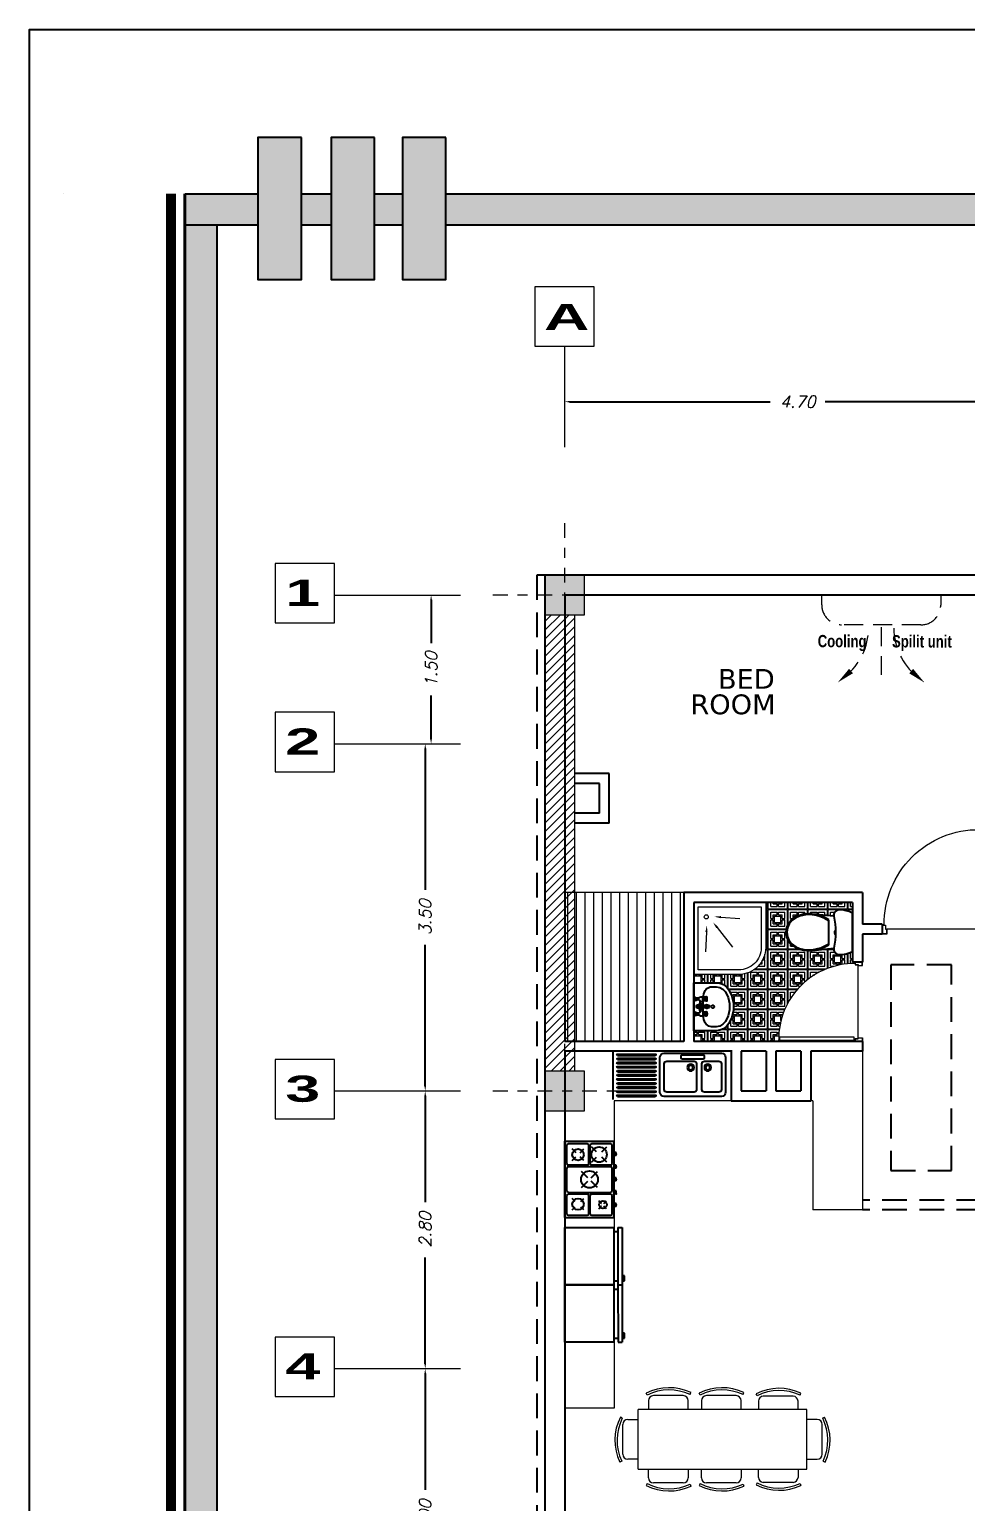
# Model space of a CAD drawing. Header units: inches. Extents: x 70 to 1974, y -315 to 363.
# Drawn here: x 130.09 to 139.54, y -178.18 to -163.33 of the extents above; entities that cross this region are included whole.
import ezdxf

# ---------------------------------------------------------------- set-up
doc = ezdxf.new("R2010")
doc.units = ezdxf.units.IN
doc.header["$MEASUREMENT"] = 0
for name, pattern in [('DASHDOT', [1, 0.5, -0.25, 0, -0.25]), ('DASHED2', [9.525, 6.35, -3.175]), ('HIDDEN', [0.375, 0.25, -0.125])]:
    doc.linetypes.add(name, pattern=pattern)
for name, color, linetype, lineweight in [('1', 19, 'Continuous', 5), ('3', 244, 'Continuous', 20), ('hidden line', 252, 'Continuous', 5), ('LAYER1', 8, 'Continuous', 9)]:
    doc.layers.add(name, color=color, linetype=linetype, lineweight=lineweight)
for name, color, linetype in [('7', 7, 'Continuous'), ('fer', 8, 'Continuous'), ('fernesher  01', 8, 'Continuous'), ('Fur', 1, 'Continuous'), ('HID', 5, 'HIDDEN'), ('LNS', 55, 'Continuous')]:
    doc.layers.add(name, color=color, linetype=linetype)
doc.layers.add('AX', color=7, linetype='Continuous', lineweight=18, true_color=0xb7ad8f)
doc.layers.add('moble', color=7, linetype='Continuous', lineweight=5, true_color=0x32414e)
doc.styles.add('Italic', font='italic.shx', dxfattribs={"height": 0.7})
doc.styles.add('KH1', font='', dxfattribs={"width": 1.5})
doc.styles.add('STYLE3', font='italict.shx')
doc.styles.add('STYLE7', font='verdana.ttf')
doc.styles.get('KH1').set_extended_font_data('Arial Black')
doc.dimstyles.new('mo', dxfattribs={"dimscale": 0.08, "dimtxt": 1.5, "dimasz": 0.6, "dimexe": 1, "dimexo": 1, "dimgap": 1, "dimtad": 0, "dimzin": 1, "dimdsep": 46, "dimtxsty": 'STYLE3', "dimcen": 2.5, "dimse1": 1, "dimse2": 1, "dimclrd": 1, "dimclre": 2, "dimclrt": 1, "dimadec": 0, "dimazin": 0, "dimtm": 1e-09, "dimtfac": 1, "dimtix": 1, "dimtmove": 0, "dimatfit": 1, "dimfxl": 0, "dimtolj": 1, "dimtzin": 0, "dimarcsym": 0})

# ---------------------------------------------------------------- blocks, each defined once
blk = doc.blocks.new('DR100K')
at = {"color": 0}
blk.add_line((-0.046, -0.052), (-0.954, -0.052), dxfattribs=at)
at = {"color": 0, "linetype": 'Continuous'}
for p, q in [((-0.059, -0.573), (-0.059, -0.107)), ((-0.059, -0.107), (-0.02, -0.107)), ((-0.019, -0.107), (-0.019, -0.092)), ((-0.019, -0.092), (-0.011, -0.092)), ((-0.011, -0.092), (-0.011, -0.573)), ((-0.059, -1.039), (-0.059, -0.573)), ((-0.011, -0.573), (-0.011, -1.054)), ((-0.02, -1.039), (-0.059, -1.039)), ((-0.019, -1.054), (-0.019, -1.039)), ((-0.011, -1.054), (-0.019, -1.054))]:
    blk.add_line(p, q, dxfattribs=at)
for points in [[(-0.954, -0.052), (-0.954, 0), (-1, 0), (-1, -0.092), (-0.966, -0.092), (-0.966, -0.052)], [(-0.046, -0.052), (-0.046, 0), (0, 0), (0, -0.092), (-0.034, -0.092), (-0.034, -0.052)], [(-0.956, -0.051), (-0.956, -0.002), (-0.998, -0.002), (-0.998, -0.09), (-0.968, -0.09), (-0.968, -0.051)], [(-0.044, -0.051), (-0.044, -0.002), (-0.002, -0.002), (-0.002, -0.09), (-0.032, -0.09), (-0.032, -0.051)]]:
    blk.add_lwpolyline(points, close=True, dxfattribs=at)
blk.add_arc((-0.029, -0.103), 0.951, 179.3821, 270.6161, dxfattribs=at)
blk = doc.blocks.new('M')
at = {"layer": 'LAYER1', "linetype": 'ByBlock'}
for p, q in [((216.787, 6.995), (216.777, 7.014)), ((216.9, 6.989), (216.85, 6.989)), ((217.15, 6.989), (216.9, 6.989)), ((217.219, 7), (217.228, 7.02)), ((217.32, 6.995), (217.311, 7.014)), ((217.433, 6.989), (217.383, 6.989)), ((217.683, 6.989), (217.433, 6.989)), ((217.753, 7), (217.762, 7.02)), ((217.895, 6.989), (217.885, 7.008)), ((218.007, 6.983), (217.957, 6.983)), ((218.257, 6.983), (218.007, 6.983)), ((218.327, 6.994), (218.336, 7.014)), ((218.397, 6.849), (216.694, 6.849)), ((216.694, 6.249), (216.694, 6.849)), ((216.8, 6.939), (216.8, 6.849)), ((217.2, 6.849), (217.2, 6.939)), ((217.333, 6.939), (217.333, 6.849)), ((217.733, 6.849), (217.733, 6.939)), ((217.907, 6.933), (217.907, 6.849)), ((218.307, 6.849), (218.307, 6.933)), ((218.397, 6.249), (218.397, 6.849)), ((216.535, 6.762), (216.516, 6.772)), ((216.541, 6.649), (216.541, 6.699)), ((216.591, 6.749), (216.694, 6.749)), ((218.5, 6.749), (218.397, 6.749)), ((218.55, 6.649), (218.55, 6.699)), ((218.555, 6.762), (218.575, 6.772)), ((216.541, 6.399), (216.541, 6.649)), ((218.55, 6.399), (218.55, 6.649)), ((216.53, 6.33), (216.51, 6.32)), ((216.694, 6.349), (216.591, 6.349)), ((216.694, 6.249), (218.397, 6.249)), ((216.8, 6.159), (216.8, 6.249)), ((217.2, 6.249), (217.2, 6.159)), ((217.333, 6.159), (217.333, 6.249)), ((217.733, 6.249), (217.733, 6.159)), ((217.907, 6.165), (217.907, 6.249)), ((218.307, 6.249), (218.307, 6.165)), ((218.397, 6.349), (218.5, 6.349)), ((218.561, 6.33), (218.58, 6.32)), ((216.787, 6.103), (216.777, 6.084)), ((216.9, 6.109), (216.85, 6.109)), ((217.15, 6.109), (216.9, 6.109)), ((217.219, 6.098), (217.228, 6.078)), ((217.32, 6.103), (217.311, 6.084)), ((217.433, 6.109), (217.383, 6.109)), ((217.683, 6.109), (217.433, 6.109)), ((217.753, 6.098), (217.762, 6.078)), ((217.895, 6.109), (217.885, 6.09)), ((218.007, 6.115), (217.957, 6.115)), ((218.257, 6.115), (218.007, 6.115)), ((218.327, 6.104), (218.336, 6.084))]:
    blk.add_line(p, q, dxfattribs=at)
for centre, radius, start, end in [((217.008, 6.553), 0.516, 64.7423, 116.6459), ((217.008, 6.553), 0.494, 64.7423, 116.6459), ((216.85, 6.939), 0.05, 90, 180), ((217.15, 6.939), 0.05, 0, 90), ((217.542, 6.553), 0.516, 64.7423, 116.6459), ((217.542, 6.553), 0.494, 64.7423, 116.6459), ((217.383, 6.939), 0.05, 90, 180), ((217.683, 6.939), 0.05, 0, 90), ((218.116, 6.547), 0.516, 64.7423, 116.6459), ((218.116, 6.547), 0.494, 64.7423, 116.6459), ((217.957, 6.933), 0.05, 90, 180), ((218.257, 6.933), 0.05, 0, 90), ((216.977, 6.54), 0.516, 153.3541, 205.2577), ((216.977, 6.54), 0.494, 153.3541, 205.2577), ((216.591, 6.699), 0.05, 90, 180), ((218.5, 6.699), 0.05, 0, 90), ((218.114, 6.54), 0.494, 334.7423, 26.6459), ((218.114, 6.54), 0.516, 334.7423, 26.6459), ((216.591, 6.399), 0.05, 180, 270), ((218.5, 6.399), 0.05, 270, 0), ((217.008, 6.544), 0.494, 243.3541, 295.2577), ((216.85, 6.159), 0.05, 180, 270), ((217.15, 6.159), 0.05, 270, 0), ((217.542, 6.544), 0.494, 243.3541, 295.2577), ((217.383, 6.159), 0.05, 180, 270), ((217.683, 6.159), 0.05, 270, 0), ((218.116, 6.551), 0.516, 243.3541, 295.2577), ((218.116, 6.551), 0.494, 243.3541, 295.2577), ((217.957, 6.165), 0.05, 180, 270), ((218.257, 6.165), 0.05, 270, 0), ((217.008, 6.544), 0.516, 243.3541, 295.2577), ((217.542, 6.544), 0.516, 243.3541, 295.2577)]:
    blk.add_arc(centre, radius, start, end, dxfattribs=at)
blk = doc.blocks.new('PL_WC_1_UT')
at = {"layer": 'fer', "linetype": 'ByBlock'}
for p, q in [((-0.264, 0.529), (-0.266, 0.488)), ((-0.256, 0.569), (-0.264, 0.529)), ((-0.245, 0.608), (-0.256, 0.569)), ((-0.228, 0.645), (-0.245, 0.608)), ((0.228, 0.645), (-0.228, 0.645)), ((0.245, 0.608), (0.228, 0.645)), ((0.256, 0.569), (0.245, 0.608)), ((0.264, 0.529), (0.256, 0.569)), ((0.266, 0.488), (0.264, 0.529)), ((-0.266, 0.488), (-0.26, 0.46)), ((-0.26, 0.46), (-0.242, 0.438)), ((-0.242, 0.438), (-0.217, 0.426)), ((-0.217, 0.426), (-0.189, 0.425)), ((-0.189, 0.425), (-0.216, 0.168)), ((0.189, 0.425), (0.217, 0.426)), ((0.216, 0.168), (0.189, 0.425)), ((0.217, 0.426), (0.242, 0.438)), ((0.242, 0.438), (0.26, 0.46)), ((0.26, 0.46), (0.266, 0.488)), ((-0.216, 0.168), (-0.218, 0.117)), ((-0.218, 0.117), (-0.213, 0.066)), ((-0.213, 0.066), (-0.2, 0.016)), ((-0.2, 0.016), (-0.181, -0.032)), ((0.181, -0.032), (0.2, 0.016)), ((0.2, 0.016), (0.213, 0.066)), ((0.213, 0.066), (0.218, 0.117)), ((0.218, 0.117), (0.216, 0.168)), ((-0.181, -0.032), (-0.149, -0.078)), ((-0.149, -0.078), (-0.106, -0.113)), ((-0.106, -0.113), (-0.055, -0.136)), ((-0.055, -0.136), (0, -0.144)), ((0, -0.144), (0.055, -0.136)), ((0.055, -0.136), (0.106, -0.113)), ((0.106, -0.113), (0.149, -0.078)), ((0.149, -0.078), (0.181, -0.032))]:
    blk.add_line(p, q, dxfattribs=at)
at = {"layer": 'fer', "color": 0, "linetype": 'ByBlock'}
for p, q in [((-0.189, 0.425), (-0.142, 0.433)), ((-0.148, 0.365), (-0.173, 0.319)), ((-0.136, 0.365), (-0.162, 0.319)), ((0.148, 0.365), (-0.148, 0.365)), ((-0.142, 0.433), (-0.095, 0.439)), ((-0.095, 0.439), (-0.048, 0.443)), ((-0.048, 0.443), (0, 0.444)), ((-0.024, 0.443), (-0.022, 0.44)), ((-0.022, 0.44), (-0.012, 0.433)), ((-0.012, 0.433), (0, 0.431)), ((-0.003, 0.444), (0, 0.443)), ((0, 0.443), (0.003, 0.444)), ((0, 0.444), (0.048, 0.443)), ((0, 0.431), (0.012, 0.433)), ((0.012, 0.433), (0.022, 0.44)), ((0.022, 0.44), (0.024, 0.443)), ((0.048, 0.443), (0.095, 0.439)), ((0.095, 0.439), (0.142, 0.433)), ((0.162, 0.319), (0.136, 0.365)), ((0.142, 0.433), (0.189, 0.425)), ((0.173, 0.319), (0.148, 0.365)), ((-0.208, 0.22), (-0.216, 0.168)), ((-0.193, 0.271), (-0.208, 0.22)), ((-0.198, 0.219), (-0.207, 0.167)), ((-0.183, 0.27), (-0.198, 0.219)), ((-0.173, 0.319), (-0.193, 0.271)), ((-0.162, 0.319), (-0.183, 0.27)), ((0.183, 0.27), (0.162, 0.319)), ((0.193, 0.271), (0.173, 0.319)), ((0.198, 0.219), (0.183, 0.27)), ((0.208, 0.22), (0.193, 0.271)), ((0.207, 0.167), (0.198, 0.219)), ((0.216, 0.168), (0.208, 0.22)), ((-0.207, 0.167), (-0.209, 0.117)), ((-0.209, 0.117), (-0.203, 0.067)), ((-0.203, 0.067), (-0.191, 0.019)), ((-0.191, 0.019), (-0.172, -0.027)), ((0.172, -0.027), (0.191, 0.019)), ((0.191, 0.019), (0.203, 0.067)), ((0.203, 0.067), (0.209, 0.117)), ((0.209, 0.117), (0.207, 0.167)), ((-0.172, -0.027), (-0.142, -0.071)), ((-0.142, -0.071), (-0.101, -0.105)), ((-0.101, -0.105), (-0.053, -0.127)), ((-0.053, -0.127), (0, -0.134)), ((0, -0.134), (0.053, -0.127)), ((0.053, -0.127), (0.101, -0.105)), ((0.101, -0.105), (0.142, -0.071)), ((0.142, -0.071), (0.172, -0.027))]:
    blk.add_line(p, q, dxfattribs=at)
blk = doc.blocks.new('Bath4')
for p, q in [((-0.652, -0.526), (-0.638, -0.336)), ((-0.547, -0.563), (-0.349, -0.408)), ((-0.502, -0.671), (-0.304, -0.68))]:
    blk.add_line(p, q)
for points in [[(-0.074, -0.8), (-0.8, -0.8), (-0.8, -0.074), (-0.346, -0.074, -0.414214), (-0.074, -0.346)], [(-0.12, -0.755), (-0.755, -0.755), (-0.755, -0.12), (-0.346, -0.12, -0.414214), (-0.12, -0.346)]]:
    blk.add_lwpolyline(points, format="xyb", close=True)
blk.add_circle((-0.655, -0.673), 0.0207)
for points in [[(-0.663, -0.526), (-0.641, -0.527), (-0.657, -0.594)], [(-0.554, -0.554), (-0.54, -0.572), (-0.601, -0.605)], [(-0.501, -0.66), (-0.502, -0.682), (-0.57, -0.668)]]:
    blk.add_solid(points)
blk = doc.blocks.new('DASTSHO')
at = {"layer": 'fer', "linetype": 'Continuous'}
h = blk.add_hatch(dxfattribs=at)
h.set_pattern_fill('EMPTY_FILL', color=256, scale=1000000.0, style=0)
h.set_pattern_definition([(0, (1000000, 1000000), (0, 1000000), [1e-05, -1000000])])
h.paths.add_polyline_path([(-0.3, 0), (-0.3, -0.28), (-0.297, -0.312), (-0.289, -0.342), (-0.276, -0.371), (-0.259, -0.398), (-0.237, -0.421), (-0.211, -0.44), (-0.145, -0.473), (-0.074, -0.493), (0, -0.5), (0.074, -0.493), (0.145, -0.473), (0.211, -0.44), (0.237, -0.421), (0.259, -0.398), (0.276, -0.371), (0.289, -0.342), (0.297, -0.312), (0.3, -0.28), (0.3, 0)], flags=0)
at = {"layer": 'fer', "linetype": 'ByBlock'}
for p, q in [((-0.3, 0), (-0.3, -0.28)), ((-0.27, 0), (-0.3, 0)), ((0.27, 0), (-0.27, 0)), ((0.3, 0), (0.27, 0)), ((0.3, -0.28), (0.3, 0)), ((-0.232, -0.172), (-0.242, -0.189)), ((-0.218, -0.157), (-0.232, -0.172)), ((-0.201, -0.145), (-0.218, -0.157)), ((-0.181, -0.134), (-0.201, -0.145)), ((-0.159, -0.127), (-0.181, -0.134)), ((-0.136, -0.122), (-0.159, -0.127)), ((-0.112, -0.12), (-0.136, -0.122)), ((-0.014, -0.12), (-0.112, -0.12)), ((0.112, -0.12), (0.008, -0.12)), ((0.136, -0.122), (0.112, -0.12)), ((0.159, -0.127), (0.136, -0.122)), ((0.181, -0.134), (0.159, -0.127)), ((0.201, -0.145), (0.181, -0.134)), ((0.218, -0.157), (0.201, -0.145)), ((0.232, -0.172), (0.218, -0.157)), ((0.242, -0.189), (0.232, -0.172)), ((-0.248, -0.206), (-0.25, -0.224)), ((-0.25, -0.224), (-0.25, -0.28)), ((-0.242, -0.189), (-0.248, -0.206)), ((0.248, -0.206), (0.242, -0.189)), ((0.25, -0.224), (0.248, -0.206)), ((0.25, -0.28), (0.25, -0.224))]:
    blk.add_line(p, q, dxfattribs=at)
at = {"layer": 'fer'}
for p, q in [((-0.124, -0.104), (-0.118, -0.113)), ((-0.123, -0.153), (-0.118, -0.121)), ((-0.123, -0.16), (-0.123, -0.153)), ((-0.123, -0.16), (-0.123, -0.153)), ((-0.12, -0.153), (-0.116, -0.121)), ((-0.12, -0.16), (-0.12, -0.153)), ((-0.115, -0.121), (-0.119, -0.153)), ((-0.119, -0.16), (-0.119, -0.153)), ((-0.073, -0.164), (-0.119, -0.164)), ((-0.118, -0.121), (-0.118, -0.113)), ((-0.074, -0.113), (-0.118, -0.113)), ((-0.118, -0.153), (-0.114, -0.121)), ((-0.074, -0.121), (-0.118, -0.121)), ((-0.118, -0.16), (-0.118, -0.153)), ((-0.116, -0.018), (-0.076, -0.018)), ((-0.116, -0.023), (-0.116, -0.018)), ((-0.116, -0.023), (-0.076, -0.023)), ((-0.116, -0.023), (-0.106, -0.038)), ((-0.113, -0.121), (-0.116, -0.153)), ((-0.116, -0.16), (-0.116, -0.153)), ((-0.115, -0.153), (-0.112, -0.121)), ((-0.115, -0.16), (-0.115, -0.153)), ((-0.114, -0.153), (-0.11, -0.121)), ((-0.114, -0.16), (-0.114, -0.153)), ((-0.108, -0.153), (-0.106, -0.121)), ((-0.108, -0.164), (-0.108, -0.153)), ((-0.106, -0.047), (-0.106, -0.038)), ((-0.106, -0.153), (-0.104, -0.121)), ((-0.106, -0.164), (-0.106, -0.153)), ((-0.105, -0.165), (-0.105, -0.164)), ((-0.102, -0.121), (-0.103, -0.153)), ((-0.103, -0.164), (-0.103, -0.153)), ((-0.091, -0.169), (-0.101, -0.169)), ((-0.098, -0.153), (-0.098, -0.121)), ((-0.098, -0.164), (-0.098, -0.153)), ((-0.098, -0.164), (-0.098, -0.153)), ((-0.096, -0.164), (-0.096, -0.121)), ((-0.094, -0.153), (-0.094, -0.121)), ((-0.094, -0.164), (-0.094, -0.153)), ((-0.09, -0.121), (-0.089, -0.153)), ((-0.089, -0.164), (-0.089, -0.153)), ((-0.087, -0.153), (-0.088, -0.121)), ((-0.087, -0.164), (-0.087, -0.153)), ((-0.087, -0.165), (-0.087, -0.164)), ((-0.076, -0.023), (-0.086, -0.038)), ((-0.086, -0.071), (-0.086, -0.038)), ((-0.084, -0.153), (-0.086, -0.121)), ((-0.084, -0.164), (-0.084, -0.153)), ((-0.079, -0.153), (-0.082, -0.121)), ((-0.077, -0.153), (-0.08, -0.121)), ((-0.079, -0.121), (-0.076, -0.153)), ((-0.079, -0.16), (-0.079, -0.153)), ((-0.074, -0.153), (-0.078, -0.121)), ((-0.077, -0.121), (-0.073, -0.153)), ((-0.077, -0.16), (-0.077, -0.153)), ((-0.076, -0.023), (-0.076, -0.018)), ((-0.072, -0.153), (-0.076, -0.121)), ((-0.076, -0.16), (-0.076, -0.153)), ((-0.073, -0.111), (-0.074, -0.113)), ((-0.074, -0.121), (-0.074, -0.113)), ((-0.069, -0.153), (-0.074, -0.121)), ((-0.074, -0.16), (-0.074, -0.153)), ((-0.073, -0.16), (-0.073, -0.153)), ((-0.072, -0.16), (-0.072, -0.153)), ((-0.069, -0.16), (-0.069, -0.153)), ((-0.069, -0.16), (-0.069, -0.153)), ((-0.061, -0.104), (-0.066, -0.106)), ((-0.057, -0.079), (-0.023, -0.079)), ((-0.04, -0.099), (-0.018, -0.099)), ((-0.028, -0.16), (-0.013, -0.196)), ((-0.014, -0.118), (-0.026, -0.066)), ((-0.016, -0.054), (0.01, -0.054)), ((-0.012, -0.14), (-0.012, -0.083)), ((0.005, -0.14), (0.005, -0.083)), ((0.022, -0.16), (0.007, -0.196)), ((0.008, -0.118), (0.02, -0.066)), ((0.034, -0.099), (0.012, -0.099)), ((0.051, -0.079), (0.017, -0.079)), ((0.055, -0.104), (0.06, -0.106)), ((0.063, -0.153), (0.068, -0.121)), ((0.063, -0.16), (0.063, -0.153)), ((0.063, -0.16), (0.063, -0.153)), ((0.066, -0.153), (0.07, -0.121)), ((0.066, -0.16), (0.066, -0.153)), ((0.067, -0.111), (0.068, -0.113)), ((0.071, -0.121), (0.067, -0.153)), ((0.067, -0.16), (0.067, -0.153)), ((0.067, -0.164), (0.113, -0.164)), ((0.068, -0.113), (0.112, -0.113)), ((0.068, -0.121), (0.068, -0.113)), ((0.068, -0.121), (0.112, -0.121)), ((0.068, -0.153), (0.072, -0.121)), ((0.068, -0.16), (0.068, -0.153)), ((0.073, -0.121), (0.069, -0.153)), ((0.069, -0.16), (0.069, -0.153)), ((0.07, -0.023), (0.07, -0.018)), ((0.11, -0.018), (0.07, -0.018)), ((0.07, -0.023), (0.08, -0.038)), ((0.11, -0.023), (0.07, -0.023)), ((0.071, -0.153), (0.074, -0.121)), ((0.071, -0.16), (0.071, -0.153)), ((0.072, -0.153), (0.075, -0.121)), ((0.072, -0.16), (0.072, -0.153)), ((0.077, -0.153), (0.079, -0.121)), ((0.077, -0.164), (0.077, -0.153)), ((0.08, -0.071), (0.08, -0.038)), ((0.08, -0.153), (0.082, -0.121)), ((0.08, -0.164), (0.08, -0.153)), ((0.081, -0.165), (0.081, -0.164)), ((0.084, -0.121), (0.083, -0.153)), ((0.083, -0.164), (0.083, -0.153)), ((0.085, -0.169), (0.095, -0.169)), ((0.088, -0.153), (0.088, -0.121)), ((0.088, -0.164), (0.088, -0.153)), ((0.09, -0.164), (0.09, -0.121)), ((0.092, -0.153), (0.092, -0.121)), ((0.092, -0.164), (0.092, -0.153)), ((0.092, -0.164), (0.092, -0.153)), ((0.095, -0.121), (0.096, -0.153)), ((0.096, -0.164), (0.096, -0.153)), ((0.099, -0.153), (0.098, -0.121)), ((0.099, -0.164), (0.099, -0.153)), ((0.099, -0.165), (0.099, -0.164)), ((0.11, -0.023), (0.1, -0.038)), ((0.1, -0.047), (0.1, -0.038)), ((0.102, -0.153), (0.1, -0.121)), ((0.102, -0.164), (0.102, -0.153)), ((0.107, -0.153), (0.104, -0.121)), ((0.109, -0.153), (0.105, -0.121)), ((0.106, -0.121), (0.11, -0.153)), ((0.107, -0.16), (0.107, -0.153)), ((0.112, -0.153), (0.108, -0.121)), ((0.108, -0.121), (0.113, -0.153)), ((0.109, -0.16), (0.109, -0.153)), ((0.11, -0.023), (0.11, -0.018)), ((0.114, -0.153), (0.11, -0.121)), ((0.11, -0.16), (0.11, -0.153)), ((0.117, -0.104), (0.112, -0.113)), ((0.112, -0.121), (0.112, -0.113)), ((0.116, -0.153), (0.112, -0.121)), ((0.112, -0.16), (0.112, -0.153)), ((0.113, -0.16), (0.113, -0.153)), ((0.114, -0.16), (0.114, -0.153)), ((0.116, -0.16), (0.116, -0.153)), ((0.117, -0.16), (0.117, -0.153)), ((-0.013, -0.196), (0.007, -0.196))]:
    blk.add_line(p, q, dxfattribs=at)
at = {"layer": 'fer', "linetype": 'ByBlock'}
for points in [[(-0.3, -0.28), (-0.294, -0.327), (-0.276, -0.371), (-0.248, -0.41), (-0.211, -0.44)], [(-0.25, -0.28), (-0.242, -0.326), (-0.22, -0.366), (-0.185, -0.397)], [(0.185, -0.397), (0.22, -0.366), (0.242, -0.326), (0.25, -0.28)], [(0.211, -0.44), (0.248, -0.41), (0.276, -0.371), (0.294, -0.327), (0.3, -0.28)], [(-0.211, -0.44), (-0.131, -0.478), (-0.044, -0.498), (0.044, -0.498), (0.131, -0.478), (0.211, -0.44)], [(-0.185, -0.397), (-0.115, -0.431), (-0.039, -0.448), (0.039, -0.448), (0.115, -0.431), (0.185, -0.397)]]:
    blk.add_lwpolyline(points, dxfattribs=at)
blk.add_lwpolyline([(0, -0.224), (-0.012, -0.229), (-0.018, -0.241), (-0.012, -0.254), (0, -0.259), (0.012, -0.254), (0.018, -0.241), (0.012, -0.229)], close=True, dxfattribs=at)
blk.add_lwpolyline([(0, -0.224), (-0.012, -0.229), (-0.018, -0.241), (-0.012, -0.254), (0, -0.259), (0.012, -0.254), (0.018, -0.241), (0.012, -0.229)], close=True, dxfattribs=at)
at = {"layer": 'fer'}
for centre, radius in [((-0.003, -0.041), 0.0131), ((-0.003, -0.083), 0.00838), ((-0.003, -0.041), 0.00814), ((-0.003, -0.083), 0.00638)]:
    blk.add_circle(centre, radius, dxfattribs=at)
for centre, radius, start, end in [((-0.096, -0.097), 0.0282, 140.0876, 192.9962), ((-0.119, -0.16), 0.004, 180, 270), ((-0.119, -0.16), 0.004, 180, 270), ((-0.116, -0.16), 0.004, 180, 270), ((-0.115, -0.16), 0.004, 180, 270), ((-0.156, -0.047), 0.05, 320.0876, 0), ((-0.114, -0.16), 0.004, 180, 270), ((-0.112, -0.16), 0.004, 180, 270), ((-0.111, -0.16), 0.004, 180, 270), ((-0.11, -0.16), 0.004, 180, 270), ((-0.101, -0.165), 0.004, 180, 270), ((-0.091, -0.165), 0.004, 270, 0), ((-0.096, -0.097), 0.0282, 60.122, 69.2491), ((-0.083, -0.16), 0.004, 270, 0), ((-0.057, -0.029), 0.05, 240.122, 270), ((-0.081, -0.16), 0.004, 270, 0), ((-0.08, -0.16), 0.004, 270, 0), ((-0.078, -0.16), 0.004, 270, 0), ((-0.077, -0.16), 0.004, 270, 0), ((-0.076, -0.16), 0.004, 270, 0), ((-0.04, -0.149), 0.05, 90, 130.3983), ((-0.073, -0.16), 0.004, 270, 0), ((-0.073, -0.16), 0.004, 270, 0), ((-0.003, -0.068), 0.0279, 117.5903, 204.3145), ((-0.003, -0.091), 0.0279, 196.9433, 246.1873), ((-0.068, -0.123), 0.0542, 317.6979, 11.2911), ((-0.016, -0.064), 0.01, 90, 186.4645), ((0.025, -0.161), 0.0425, 149.7923, 221.2189), ((-0.031, -0.161), 0.0425, 318.7811, 30.2077), ((0.062, -0.123), 0.0542, 168.7089, 222.3021), ((-0.003, -0.091), 0.0279, 293.8127, 343.0567), ((-0.003, -0.068), 0.0279, 335.6855, 62.4097), ((0.01, -0.064), 0.01, 353.5355, 90), ((0.034, -0.149), 0.05, 49.6017, 90), ((0.051, -0.029), 0.05, 270, 299.878), ((0.067, -0.16), 0.004, 180, 270), ((0.067, -0.16), 0.004, 180, 270), ((0.07, -0.16), 0.004, 180, 270), ((0.071, -0.16), 0.004, 180, 270), ((0.072, -0.16), 0.004, 180, 270), ((0.073, -0.16), 0.004, 180, 270), ((0.075, -0.16), 0.004, 180, 270), ((0.076, -0.16), 0.004, 180, 270), ((0.09, -0.097), 0.0282, 110.7509, 119.878), ((0.085, -0.165), 0.004, 180, 270), ((0.095, -0.165), 0.004, 270, 0), ((0.15, -0.047), 0.05, 180, 219.9124), ((0.103, -0.16), 0.004, 270, 0), ((0.105, -0.16), 0.004, 270, 0), ((0.106, -0.16), 0.004, 270, 0), ((0.108, -0.16), 0.004, 270, 0), ((0.109, -0.16), 0.004, 270, 0), ((0.11, -0.16), 0.004, 270, 0), ((0.09, -0.097), 0.0282, 347.0038, 39.9124), ((0.112, -0.16), 0.004, 270, 0), ((0.113, -0.16), 0.004, 270, 0), ((-0.003, -0.186), 0.005, 221.2189, 318.7811)]:
    blk.add_arc(centre, radius, start, end, dxfattribs=at)
blk = doc.blocks.new('eg')
at = {"layer": 'Fur', "color": 252}
for p, q in [((0, 0.5), (0, 0)), ((0.683, 0.469), (0.1, 0.469)), ((0.497, 0.452), (0.287, 0.452)), ((1.156, 0.46), (0.773, 0.46)), ((1.204, 0.5), (1.204, 0)), ((0.058, 0.427), (0.058, 0.073)), ((0.1, 0.363), (0.1, 0.1)), ((0.274, 0.389), (0.126, 0.389)), ((0.275, 0.44), (0.275, 0.42)), ((0.287, 0.408), (0.497, 0.408)), ((0.299, 0.1), (0.299, 0.363)), ((0.353, 0.363), (0.353, 0.1)), ((0.656, 0.389), (0.379, 0.389)), ((0.509, 0.42), (0.509, 0.44)), ((0.681, 0.1), (0.681, 0.363)), ((0.725, 0.073), (0.725, 0.427)), ((1.156, 0.448), (0.773, 0.448)), ((1.156, 0.419), (0.773, 0.419)), ((1.156, 0.406), (0.773, 0.406)), ((1.156, 0.377), (0.773, 0.377)), ((1.156, 0.364), (0.773, 0.364)), ((1.156, 0.335), (0.773, 0.335)), ((1.156, 0.323), (0.773, 0.323)), ((1.156, 0.294), (0.773, 0.294)), ((1.156, 0.281), (0.773, 0.281)), ((1.156, 0.252), (0.773, 0.252)), ((1.156, 0.239), (0.773, 0.239)), ((1.156, 0.21), (0.773, 0.21)), ((1.156, 0.198), (0.773, 0.198)), ((1.156, 0.169), (0.773, 0.169)), ((1.156, 0.156), (0.773, 0.156)), ((0.1, 0.031), (0.683, 0.031)), ((0.126, 0.075), (0.274, 0.075)), ((0.379, 0.075), (0.656, 0.075)), ((1.156, 0.127), (0.773, 0.127)), ((1.156, 0.114), (0.773, 0.114)), ((1.156, 0.085), (0.773, 0.085)), ((1.156, 0.073), (0.773, 0.073)), ((1.156, 0.044), (0.773, 0.044)), ((1.156, 0.031), (0.773, 0.031))]:
    blk.add_line(p, q, dxfattribs=at)
for centre, radius in [((0.24, 0.323), 0.034), ((0.24, 0.323), 0.0223), ((0.413, 0.323), 0.034), ((0.413, 0.323), 0.0223)]:
    blk.add_circle(centre, radius, dxfattribs=at)
for centre, radius, start, end in [((0.1, 0.427), 0.0418, 90, 180), ((0.287, 0.44), 0.0124, 90, 180), ((0.497, 0.44), 0.0124, 0, 90), ((0.683, 0.427), 0.0418, 0, 90), ((0.773, 0.454), 0.00625, 90, 270), ((1.156, 0.454), 0.00625, 270, 90), ((0.126, 0.363), 0.0257, 90, 180), ((0.274, 0.363), 0.0257, 0, 90), ((0.287, 0.42), 0.0124, 180, 270), ((0.379, 0.363), 0.0257, 90, 180), ((0.497, 0.42), 0.0124, 270, 0), ((0.656, 0.363), 0.0257, 0, 90), ((0.773, 0.412), 0.00625, 90, 270), ((0.773, 0.371), 0.00625, 90, 270), ((0.773, 0.329), 0.00625, 90, 270), ((1.156, 0.412), 0.00625, 270, 90), ((1.156, 0.371), 0.00625, 270, 90), ((1.156, 0.329), 0.00625, 270, 90), ((0.773, 0.287), 0.00625, 90, 270), ((0.773, 0.246), 0.00625, 90, 270), ((0.773, 0.204), 0.00625, 90, 270), ((0.773, 0.162), 0.00625, 90, 270), ((1.156, 0.287), 0.00625, 270, 90), ((1.156, 0.246), 0.00625, 270, 90), ((1.156, 0.204), 0.00625, 270, 90), ((1.156, 0.162), 0.00625, 270, 90), ((0.1, 0.073), 0.0418, 180, 270), ((0.126, 0.1), 0.0257, 180, 270), ((0.274, 0.1), 0.0257, 270, 0), ((0.379, 0.1), 0.0257, 180, 270), ((0.656, 0.1), 0.0257, 270, 0), ((0.683, 0.073), 0.0418, 270, 360), ((0.773, 0.121), 0.00625, 90, 270), ((0.773, 0.079), 0.00625, 90, 270), ((0.773, 0.037), 0.00625, 90, 270), ((1.156, 0.121), 0.00625, 270, 90), ((1.156, 0.079), 0.00625, 270, 90), ((1.156, 0.037), 0.00625, 270, 90)]:
    blk.add_arc(centre, radius, start, end, dxfattribs=at)
blk = doc.blocks.new('GAZ')
at = {"layer": '1'}
h = blk.add_hatch(color=256, dxfattribs=at)
h.paths.add_polyline_path([(-0.853, -0.65), (-0.853, -0.674), (-0.813, -0.674), (-0.813, -0.65)])
h.paths.add_polyline_path([(-0.647, -0.674), (-0.647, -0.65), (-0.687, -0.65), (-0.687, -0.674)])
h.paths.add_polyline_path([(-0.48, -0.674), (-0.48, -0.65), (-0.52, -0.65), (-0.52, -0.674)])
h.paths.add_polyline_path([(-0.313, -0.674), (-0.313, -0.65), (-0.353, -0.65), (-0.353, -0.674)])
h.paths.add_polyline_path([(-0.187, -0.65), (-0.187, -0.674), (-0.147, -0.674), (-0.147, -0.65)])
at = {"layer": 'fer', "linetype": 'Continuous'}
for p, q in [((-1, 0), (0, 0)), ((-1, 0), (-1, -0.65)), ((0, 0), (0, -0.65)), ((-1, -0.65), (0, -0.65))]:
    blk.add_line(p, q, dxfattribs=at)
at = {"layer": 'fernesher  01', "linetype": 'Continuous'}
for p, q in [((-0.97, -0.05), (-0.97, -0.295)), ((-0.95, -0.03), (-0.71, -0.03)), ((-0.9, -0.1), (-0.863, -0.138)), ((-0.788, -0.138), (-0.75, -0.1)), ((-0.69, -0.05), (-0.69, -0.295)), ((-0.67, -0.05), (-0.67, -0.6)), ((-0.65, -0.03), (-0.35, -0.03)), ((-0.33, -0.05), (-0.33, -0.6)), ((-0.31, -0.05), (-0.31, -0.295)), ((-0.29, -0.03), (-0.05, -0.03)), ((-0.25, -0.1), (-0.202, -0.148)), ((-0.149, -0.149), (-0.1, -0.1)), ((-0.03, -0.05), (-0.03, -0.295)), ((-0.97, -0.355), (-0.97, -0.6)), ((-0.95, -0.315), (-0.71, -0.315)), ((-0.95, -0.335), (-0.71, -0.335)), ((-0.9, -0.25), (-0.863, -0.213)), ((-0.788, -0.213), (-0.75, -0.25)), ((-0.69, -0.355), (-0.69, -0.6)), ((-0.606, -0.219), (-0.521, -0.304)), ((-0.606, -0.431), (-0.521, -0.346)), ((-0.479, -0.304), (-0.394, -0.219)), ((-0.479, -0.346), (-0.394, -0.431)), ((-0.31, -0.355), (-0.31, -0.6)), ((-0.29, -0.315), (-0.05, -0.315)), ((-0.29, -0.335), (-0.05, -0.335)), ((-0.274, -0.35), (-0.209, -0.415)), ((-0.25, -0.25), (-0.202, -0.202)), ((-0.149, -0.201), (-0.1, -0.25)), ((-0.138, -0.415), (-0.074, -0.35)), ((-0.03, -0.355), (-0.03, -0.6)), ((-0.887, -0.447), (-0.851, -0.481)), ((-0.887, -0.548), (-0.851, -0.514)), ((-0.816, -0.481), (-0.78, -0.447)), ((-0.816, -0.514), (-0.78, -0.548)), ((-0.274, -0.55), (-0.209, -0.485)), ((-0.138, -0.485), (-0.074, -0.55)), ((-0.95, -0.62), (-0.71, -0.62)), ((-0.853, -0.674), (-0.853, -0.65)), ((-0.853, -0.674), (-0.853, -0.65)), ((-0.853, -0.674), (-0.853, -0.65)), ((-0.853, -0.674), (-0.813, -0.674)), ((-0.813, -0.674), (-0.813, -0.65)), ((-0.687, -0.674), (-0.687, -0.65)), ((-0.687, -0.674), (-0.647, -0.674)), ((-0.65, -0.62), (-0.35, -0.62)), ((-0.647, -0.674), (-0.647, -0.65)), ((-0.52, -0.674), (-0.52, -0.65)), ((-0.52, -0.674), (-0.48, -0.674)), ((-0.48, -0.674), (-0.48, -0.65)), ((-0.353, -0.674), (-0.353, -0.65)), ((-0.353, -0.674), (-0.313, -0.674)), ((-0.313, -0.674), (-0.313, -0.65)), ((-0.29, -0.62), (-0.05, -0.62)), ((-0.187, -0.674), (-0.187, -0.65)), ((-0.187, -0.674), (-0.147, -0.674)), ((-0.147, -0.674), (-0.147, -0.65))]:
    blk.add_line(p, q, dxfattribs=at)
for points in [[(-0.851, -0.48), (-0.851, -0.481)], [(-0.851, -0.514), (-0.851, -0.515)], [(-0.816, -0.481), (-0.816, -0.48)], [(-0.816, -0.515), (-0.816, -0.514)]]:
    blk.add_lwpolyline(points, dxfattribs=at)
for centre, radius in [((-0.825, -0.175), 0.075), ((-0.175, -0.175), 0.075), ((-0.5, -0.325), 0.111), ((-0.174, -0.45), 0.1), ((-0.829, -0.5), 0.05)]:
    blk.add_circle(centre, radius, dxfattribs=at)
for centre, start, end in [((-0.95, -0.05), 90, 180), ((-0.71, -0.05), 0, 90), ((-0.65, -0.05), 90, 180), ((-0.35, -0.05), 0, 90), ((-0.29, -0.05), 90, 180), ((-0.05, -0.05), 0, 90), ((-0.95, -0.295), 180, 270), ((-0.95, -0.355), 90, 180), ((-0.71, -0.295), 270, 0), ((-0.71, -0.355), 0, 90), ((-0.29, -0.295), 180, 270), ((-0.29, -0.355), 90, 180), ((-0.05, -0.295), 270, 360), ((-0.05, -0.355), 0, 90), ((-0.95, -0.6), 180, 270), ((-0.71, -0.6), 270, 0), ((-0.65, -0.6), 180, 270), ((-0.35, -0.6), 270, 0), ((-0.29, -0.6), 180, 270), ((-0.05, -0.6), 270, 0)]:
    blk.add_arc(centre, 0.02, start, end, dxfattribs=at)
for p in [(-0.833, -0.674), (-0.687, -0.674), (-0.5, -0.674), (-0.333, -0.674), (-0.167, -0.674)]:
    blk.add_point(p, dxfattribs=at)
blk = doc.blocks.new('REFREJRATOR')
at = {"layer": 'fer', "linetype": 'Continuous'}
for p, q in [((0, 0), (-0.643, 0)), ((-0.643, 0), (-0.643, -0.551)), ((0, -0.551), (0, 0)), ((-0.643, -0.551), (0, -0.551)), ((-0.643, -0.597), (-0.643, -0.643)), ((-0.643, -0.597), (0, -0.597)), ((-0.643, -0.643), (0, -0.643)), ((-0.597, -0.551), (-0.597, -0.597)), ((-0.101, -0.671), (-0.101, -0.643)), ((-0.047, -0.643), (-0.047, -0.671)), ((-0.046, -0.551), (-0.046, -0.597)), ((0, -0.597), (0, -0.643)), ((-0.047, -0.671), (-0.101, -0.671))]:
    blk.add_line(p, q, dxfattribs=at)
blk = doc.blocks.new('k1')
at = {"true_color": 0x636466}
h = blk.add_hatch(color=251, dxfattribs=at)
h.dxf.hatch_style = 1
h.paths.add_polyline_path([(-479.763, -162.319), (-480.495, -162.319), (-480.495, -162.634), (-479.763, -162.634)])
h.paths.add_polyline_path([(-479.027, -162.319), (-479.326, -162.319), (-479.326, -162.634), (-479.027, -162.634)])
h.paths.add_polyline_path([(-478.307, -162.319), (-478.59, -162.319), (-478.59, -162.634), (-478.307, -162.634)])
h = blk.add_hatch(color=251, dxfattribs=at)
h.dxf.hatch_style = 1
h.paths.add_polyline_path([(-462.468, -162.319), (-463.16, -162.319), (-477.869, -162.319), (-477.869, -162.634), (-462.468, -162.633)])
h = blk.add_hatch(color=251, dxfattribs=at)
h.dxf.hatch_style = 1
h.paths.add_polyline_path([(-480.494, -162.334), (-480.494, -163.026), (-480.494, -198.947), (-480.18, -198.947), (-480.18, -162.334)])
at = {"layer": '3'}
h = blk.add_hatch(color=256, dxfattribs=at)
h.dxf.hatch_style = 1
h.paths.add_polyline_path([(-479.326, -161.751), (-479.763, -161.751), (-479.763, -163.185), (-479.326, -163.185)])
h.paths.add_polyline_path([(-478.59, -161.751), (-479.027, -161.751), (-479.027, -163.185), (-478.59, -163.185)])
h.paths.add_polyline_path([(-477.869, -161.751), (-478.307, -161.751), (-478.307, -163.185), (-477.869, -163.185)])
for p, q in [((-481.719, -162.312), (-481.719, -162.312)), ((-480.178, -162.634), (-480.178, -198.949))]:
    blk.add_line(p, q)
for points in [[(-452.366, -202.667), (-482.066, -202.667), (-482.066, -160.662), (-452.366, -160.662)], [(-482.066, -160.662), (-452.366, -160.662), (-452.366, -202.667), (-482.066, -202.667)], [(-479.326, -161.751), (-479.763, -161.751), (-479.763, -163.185), (-479.326, -163.185)], [(-478.59, -161.751), (-479.027, -161.751), (-479.027, -163.185), (-478.59, -163.185)], [(-477.869, -161.751), (-478.307, -161.751), (-478.307, -163.185), (-477.869, -163.185)]]:
    blk.add_lwpolyline(points, close=True)
for points in [[(-479.763, -162.634), (-480.495, -162.634), (-480.495, -162.319), (-479.763, -162.319)], [(-480.178, -162.634), (-480.178, -198.949), (-480.495, -198.949), (-480.495, -162.319), (-480.178, -162.319)], [(-479.326, -162.319), (-479.027, -162.319)], [(-478.59, -162.319), (-478.307, -162.319)], [(-477.869, -162.319), (-462.606, -162.319)], [(-479.027, -162.634), (-479.326, -162.634)], [(-478.307, -162.634), (-478.59, -162.634)], [(-462.557, -162.634), (-477.869, -162.634)]]:
    blk.add_lwpolyline(points)
blk.add_line((-480.669, -162.319), (-480.669, -162.922), dxfattribs=at)
at = {"layer": '3', "const_width": 0.1}
for points in [[(-480.641, -192.137), (-480.641, -162.319)], [(-480.641, -198.946), (-480.641, -162.319)]]:
    blk.add_lwpolyline(points, dxfattribs=at)
at = {"layer": '7', "lineweight": 30}
blk.add_line((-480.506, -198.946), (-480.503, -162.319), dxfattribs=at)
blk = doc.blocks.new('s.botoni')
at = {"layer": 'AX'}
h = blk.add_hatch(color=256, dxfattribs=at)
h.paths.add_polyline_path([(19.473, 218.825), (19.473, 219.111), (19.758, 219.111), (19.758, 218.825)])
h.paths.add_polyline_path([(19.758, 218.711), (19.473, 218.711), (19.473, 218.825), (19.758, 218.825)])
h.paths.add_polyline_path([(19.473, 218.711), (19.359, 218.711), (19.359, 218.825), (19.473, 218.825)])
h.paths.add_polyline_path([(19.473, 218.825), (19.359, 218.825), (19.359, 219.111), (19.473, 219.111)])
at = {"layer": 'AX', "linetype": 'DASHDOT', "ltscale": 0.3}
for p, q in [((19.558, 219.636), (19.558, 218.236)), ((18.834, 218.911), (20.234, 218.911))]:
    blk.add_line(p, q, dxfattribs=at)
at = {"layer": 'AX', "linetype": 'Continuous'}
blk.add_lwpolyline([(19.359, 218.711), (19.758, 218.711), (19.758, 219.111), (19.359, 219.111), (19.359, 218.711)], dxfattribs=at)
blk = doc.blocks.new('s13')
at = {"layer": 'AX', "linetype": 'Continuous'}
h = blk.add_hatch(dxfattribs=at)
h.set_pattern_fill('ANSI31', color=256, scale=0.5)
h.paths.add_polyline_path([(113.608, -32.895), (113.309, -32.895), (113.309, -37.496), (113.608, -37.496)])
blk.add_lwpolyline([(113.309, -32.895), (113.608, -32.895), (113.608, -37.496), (113.309, -37.496)], close=True, dxfattribs=at)
for p in [(93.95, -251.606), (93.95, -256.606)]:
    blk.add_blockref('s.botoni', p, dxfattribs=at)
blk = doc.blocks.new('sp')
at = {"layer": 'LAYER1', "color": 150, "linetype": 'DASHED2', "ltscale": 0.03}
blk.add_line((30.246, 9.76), (30.247, 9.206), dxfattribs=at)
blk.add_lwpolyline([(29.646, 10.084), (30.846, 10.085), (30.846, 9.985, -0.414214), (30.646, 9.785), (29.846, 9.784, -0.414214), (29.646, 9.984)], format="xyb", close=True, dxfattribs=at)
for centre, start, end in [((29.502, 9.747), 308.5691, 0.2465), ((30.99, 9.749), 179.9209, 231.5983)]:
    blk.add_arc(centre, 0.616, start, end, dxfattribs=at)
for points in [[(29.963, 9.295), (29.924, 9.34), (29.809, 9.201)], [(30.53, 9.296), (30.569, 9.341), (30.685, 9.202)]]:
    blk.add_solid(points, dxfattribs=at)
at = {"layer": 'LNS', "color": 150, "ltscale": 0.02, "insert": (29.607, 9.68), "char_height": 0.12315, "width": 1.62769, "attachment_point": 1, "style": 'Italic'}
blk.add_mtext('\\pt0.2463;{\\fImpact|b0|i0|c0|p34;Cooling       Spilit unit}', dxfattribs=at)
blk = doc.blocks.new('*D328')
at = {"color": 1, "lineweight": -2, "transparency": 16777216}
for p, q in [((174.756, -167.08), (176.781, -167.08)), ((179.36, -167.08), (177.335, -167.08))]:
    blk.add_line(p, q, dxfattribs=at)
at = {"color": 1, "transparency": 16777216}
for points in [[(174.756, -167.072), (174.756, -167.088), (174.708, -167.08)], [(179.36, -167.072), (179.36, -167.088), (179.408, -167.08)]]:
    blk.add_solid(points, dxfattribs=at)
at = {"layer": 'Defpoints', "color": 0, "transparency": 16777216}
for p in [(179.408, -167.08), (174.708, -167.537), (179.408, -167.537)]:
    blk.add_point(p, dxfattribs=at)
at = {"color": 1, "transparency": 16777216, "insert": (177.058, -167.08), "char_height": 0.12, "attachment_point": 5, "style": 'STYLE3'}
blk.add_mtext('\\A1;4.70', dxfattribs=at)
blk = doc.blocks.new('*D349')
at = {"color": 1, "lineweight": -2, "transparency": 16777216}
for p, q in [((173.362, -169.077), (173.362, -169.516)), ((173.362, -170.481), (173.362, -170.042))]:
    blk.add_line(p, q, dxfattribs=at)
at = {"color": 1, "transparency": 16777216}
for points in [[(173.354, -169.077), (173.37, -169.077), (173.362, -169.029)], [(173.354, -170.481), (173.37, -170.481), (173.362, -170.529)]]:
    blk.add_solid(points, dxfattribs=at)
at = {"layer": 'Defpoints', "color": 0, "transparency": 16777216}
for p in [(173.207, -169.029), (173.207, -170.529), (173.362, -170.529)]:
    blk.add_point(p, dxfattribs=at)
at = {"color": 1, "transparency": 16777216, "insert": (173.362, -169.779), "char_height": 0.12, "attachment_point": 5, "rotation": 90, "style": 'STYLE3'}
blk.add_mtext('\\A1;1.50', dxfattribs=at)
blk = doc.blocks.new('*D350')
at = {"color": 1, "lineweight": -2, "transparency": 16777216}
for p, q in [((173.303, -170.577), (173.303, -172.002)), ((173.303, -173.981), (173.303, -172.556))]:
    blk.add_line(p, q, dxfattribs=at)
at = {"color": 1, "transparency": 16777216}
for points in [[(173.295, -170.577), (173.311, -170.577), (173.303, -170.529)], [(173.295, -173.981), (173.311, -173.981), (173.303, -174.029)]]:
    blk.add_solid(points, dxfattribs=at)
at = {"layer": 'Defpoints', "color": 0, "transparency": 16777216}
for p in [(173.207, -170.529), (173.303, -174.029), (173.303, -174.029)]:
    blk.add_point(p, dxfattribs=at)
at = {"color": 1, "transparency": 16777216, "insert": (173.303, -172.279), "char_height": 0.12, "attachment_point": 5, "rotation": 90, "style": 'STYLE3'}
blk.add_mtext('\\A1;3.50', dxfattribs=at)
blk = doc.blocks.new('*D351')
at = {"color": 1, "lineweight": -2, "transparency": 16777216}
for p, q in [((173.303, -174.077), (173.303, -175.149)), ((173.303, -176.781), (173.303, -175.709))]:
    blk.add_line(p, q, dxfattribs=at)
at = {"color": 1, "transparency": 16777216}
for points in [[(173.295, -174.077), (173.311, -174.077), (173.303, -174.029)], [(173.295, -176.781), (173.311, -176.781), (173.303, -176.829)]]:
    blk.add_solid(points, dxfattribs=at)
at = {"layer": 'Defpoints', "color": 0, "transparency": 16777216}
for p in [(173.303, -174.029), (173.303, -176.829), (173.303, -176.829)]:
    blk.add_point(p, dxfattribs=at)
at = {"color": 1, "transparency": 16777216, "insert": (173.303, -175.429), "char_height": 0.12, "attachment_point": 5, "rotation": 90, "style": 'STYLE3'}
blk.add_mtext('\\A1;2.80', dxfattribs=at)
blk = doc.blocks.new('*D352')
at = {"color": 1, "lineweight": -2, "transparency": 16777216}
for p, q in [((173.303, -176.877), (173.303, -178.052)), ((173.303, -179.781), (173.303, -178.606))]:
    blk.add_line(p, q, dxfattribs=at)
at = {"color": 1, "transparency": 16777216}
for points in [[(173.295, -176.877), (173.311, -176.877), (173.303, -176.829)], [(173.295, -179.781), (173.311, -179.781), (173.303, -179.829)]]:
    blk.add_solid(points, dxfattribs=at)
at = {"layer": 'Defpoints', "color": 0, "transparency": 16777216}
for p in [(173.303, -176.829), (173.303, -179.829), (173.303, -179.829)]:
    blk.add_point(p, dxfattribs=at)
at = {"color": 1, "transparency": 16777216, "insert": (173.303, -178.329), "char_height": 0.12, "attachment_point": 5, "rotation": 90, "style": 'STYLE3'}
blk.add_mtext('\\A1;3.00', dxfattribs=at)
blk = doc.blocks.new('S33')
at = {"layer": 'AX', "color": 23, "linetype": 'ByBlock', "true_color": 0xbf8b78}
for p, q in [((174.708, -166.52), (174.708, -167.537)), ((172.39, -169.029), (173.658, -169.029)), ((172.39, -170.529), (173.658, -170.529)), ((172.39, -174.029), (173.658, -174.029)), ((172.39, -176.829), (173.658, -176.829))]:
    blk.add_line(p, q, dxfattribs=at)
for points in [[(174.408, -166.52), (175.007, -166.52), (175.007, -165.921), (174.408, -165.921)], [(172.39, -169.311), (172.39, -168.711), (171.79, -168.711), (171.79, -169.311)], [(172.39, -170.811), (172.39, -170.211), (171.79, -170.211), (171.79, -170.811)], [(172.39, -174.311), (172.39, -173.711), (171.79, -173.711), (171.79, -174.311)], [(172.39, -177.111), (172.39, -176.511), (171.79, -176.511), (171.79, -177.111)]]:
    blk.add_lwpolyline(points, close=True, dxfattribs=at)
at = {"layer": 'AX', "color": 23, "linetype": 'ByBlock', "true_color": 0xbf8b78, "style": 'KH1', "width": 1.5}
for s, p in [('A', (174.5, -166.358)), ('1', (171.892, -169.138)), ('2', (171.892, -170.638)), ('3', (171.892, -174.138)), ('4', (171.892, -176.938))]:
    blk.add_text(s, height=0.264, dxfattribs=at).set_placement(p)
for p1, p2, distance, picture, middle in [((174.708, -167.537), (179.408, -167.537), 0.457, '*D328', (177.058, -167.08)), ((173.207, -169.029), (173.207, -170.529), 0.155, '*D349', (173.362, -169.779))]:
    dim = blk.add_aligned_dim(p1=p1, p2=p2, distance=distance, dimstyle='mo')
    dim.commit()
    dim.dimension.update_dxf_attribs({"geometry": picture, "text_midpoint": middle})
for base, p1, p2, picture, middle in [((173.303, -174.029), (173.207, -170.529), (173.303, -174.029), '*D350', (173.303, -172.279)), ((173.303, -176.829), (173.303, -174.029), (173.303, -176.829), '*D351', (173.303, -175.429)), ((173.303, -179.829), (173.303, -176.829), (173.303, -179.829), '*D352', (173.303, -178.329))]:
    dim = blk.add_linear_dim(base=base, p1=p1, p2=p2, angle=90, dimstyle='mo', override={"dimtmove": 1})
    dim.commit()
    dim.dimension.update_dxf_attribs({"geometry": picture, "text_midpoint": middle})

msp = doc.modelspace()

# ---------------------------------------------------------------- hatches: boundary and pattern name
at = {"layer": 'AX', "true_color": 0x7aafdf}
h = msp.add_hatch(dxfattribs=at)
h.set_pattern_fill('AR-TILE03', color=143, scale=0.013, angle=1080, pattern_type=2)
h.set_pattern_definition([(0, (-80.08046, -183.47785), (1e-16, 0.2015), [0.195, -0.0065]), (90, (-80.08046, -183.47785), (-0.2015, 2e-16), [0.195, -0.0065]), (0, (-80.08046, -183.28285), (1e-16, 0.2015), [0.195, -0.0065]), (90, (-79.88546, -183.47785), (-0.2015, 2e-16), [0.195, -0.0065]), (0, (-80.05446, -183.45185), (1e-16, 0.2015), [0.065, -0.013, 0.065, -0.0585]), (90, (-80.05446, -183.45185), (-0.2015, 2e-16), [0.065, -0.013, 0.065, -0.0585]), (0, (-80.05446, -183.30885), (1e-16, 0.2015), [0.065, -0.013, 0.065, -0.0585]), (90, (-79.91146, -183.45185), (-0.2015, 2e-16), [0.065, -0.013, 0.065, -0.0585]), (0, (-80.01546, -183.41285), (1e-16, 0.2015), [0.065, -0.1365]), (90, (-80.01546, -183.41285), (-0.2015, 2e-16), [0.065, -0.1365]), (0, (-80.01546, -183.34785), (1e-16, 0.2015), [0.065, -0.1365]), (90, (-79.95046, -183.41285), (-0.2015, 2e-16), [0.065, -0.1365]), (90, (-79.98946, -183.45185), (-0.2015, 2e-16), [0.026, -0.091, 0.026, -0.0585]), (90, (-79.97646, -183.45185), (-0.2015, 2e-16), [0.026, -0.091, 0.026, -0.0585]), (0, (-80.05446, -183.38685), (1e-16, 0.2015), [0.026, -0.091, 0.026, -0.0585]), (0, (-80.05446, -183.37385), (1e-16, 0.2015), [0.026, -0.091, 0.026, -0.0585]), (0, (-80.02846, -183.42585), (1e-16, 0.2015), [0.039, -0.013, 0.039, -0.1105]), (0, (-80.02846, -183.33485), (1e-16, 0.2015), [0.039, -0.013, 0.039, -0.1105]), (90, (-80.02846, -183.42585), (-0.2015, 2e-16), [0.039, -0.013, 0.039, -0.1105]), (90, (-79.93746, -183.42585), (-0.2015, 2e-16), [0.039, -0.013, 0.039, -0.1105])])
h.paths.add_polyline_path([(138.41573, -172.74435), (138.41573, -172.72896), (138.38958, -172.72896), (138.38958, -172.623), (138.35784, -172.63682), (138.32471, -172.64684), (138.29062, -172.6529), (138.25607, -172.65493), (138.23268, -172.64966), (138.2138, -172.63489), (138.20308, -172.61344), (138.20257, -172.58947), (137.9844, -172.61285), (137.94079, -172.61442), (137.89741, -172.6098), (137.85511, -172.59911), (137.81474, -172.58254), (137.77557, -172.55579), (137.74522, -172.51932), (137.72604, -172.47594), (137.71947, -172.42896), (137.72604, -172.38198), (137.74522, -172.3386), (137.77557, -172.30213), (137.81474, -172.27538), (137.85511, -172.25882), (137.89741, -172.24812), (137.94079, -172.24351), (137.9844, -172.24507), (138.20257, -172.26845), (138.20308, -172.24448), (138.2138, -172.22304), (138.23268, -172.20826), (138.25607, -172.20299), (138.29062, -172.20502), (138.32471, -172.21109), (138.35784, -172.2211), (138.38958, -172.23492), (138.38958, -172.12896), (137.51534, -172.12896), (137.51534, -172.58256, -0.41421356), (137.24318, -172.85472), (136.78958, -172.85472), (136.78958, -172.93771), (137.01513, -172.93771), (137.05324, -172.94256), (137.08882, -172.95679), (137.11969, -172.97948), (137.14388, -173.00919), (137.17473, -173.07383), (137.19054, -173.14369), (137.19054, -173.21532), (137.17473, -173.28518), (137.14388, -173.34982), (137.11969, -173.37954), (137.08882, -173.40223), (137.05324, -173.41645), (137.01513, -173.42131), (136.78958, -173.42131), (136.78958, -173.52896), (138.41573, -173.52896), (138.41573, -173.51978), (138.0311, -173.51978), (137.64646, -173.51978), (137.64646, -173.5136, -0.42053596)])
at = {"layer": 'hidden line'}
h = msp.add_hatch(dxfattribs=at)
h.set_pattern_fill('ANSI31', color=256, scale=0.7, angle=45)
h.set_pattern_definition([(90, (-80.080465, -183.47785), (-0.0875, 0), [])])
h.paths.add_polyline_path([(135.48958, -173.52896), (136.68958, -173.52896), (136.68958, -172.02896), (135.48958, -172.02896)])

# ---------------------------------------------------------------- linework, layer by layer
for p, q in [((142.27958, -168.82896), (135.20958, -168.82896)), ((135.28958, -168.82896), (135.28958, -185.02896)), ((142.27958, -169.02896), (135.48958, -169.02896)), ((135.48958, -169.02896), (135.48958, -173.52896)), ((135.93927, -170.82896), (135.58854, -170.82896)), ((135.83927, -170.92896), (135.58854, -170.92896)), ((135.83927, -171.22896), (135.83927, -170.92896)), ((135.93927, -171.32896), (135.93927, -170.82896)), ((135.83927, -171.22896), (135.58854, -171.22896)), ((135.93927, -171.32896), (135.58854, -171.32896)), ((136.68958, -172.02896), (136.68958, -173.52896)), ((138.48958, -172.02896), (136.68958, -172.02896)), ((136.78958, -172.12896), (136.78958, -173.52896)), ((138.38958, -172.12896), (136.78958, -172.12896)), ((138.38958, -172.12896), (138.38958, -172.72896)), ((138.48958, -172.02896), (138.48958, -172.34825)), ((138.68958, -172.34825), (138.48958, -172.34825)), ((138.68958, -172.34825), (138.68958, -172.44825)), ((138.48958, -172.44825), (138.48958, -172.72896)), ((138.68958, -172.44825), (138.48958, -172.44825)), ((138.48958, -172.72896), (138.38958, -172.72896)), ((136.68958, -173.52896), (135.48958, -173.52896)), ((138.48958, -173.52896), (136.78958, -173.52896)), ((138.48958, -173.52896), (138.48958, -173.62896)), ((135.48958, -173.62896), (135.48958, -185.02896)), ((137.16892, -173.62896), (135.48958, -173.62896)), ((137.16892, -173.62896), (137.16892, -174.12896)), ((137.51892, -173.62896), (137.26892, -173.62896)), ((137.26892, -173.62896), (137.26892, -174.02896)), ((137.51892, -173.62896), (137.26892, -173.62896)), ((137.51892, -173.62896), (137.51892, -174.02896)), ((137.86892, -173.62896), (137.61892, -173.62896)), ((137.61892, -173.62896), (137.61892, -174.02896)), ((137.86892, -173.62896), (137.61892, -173.62896)), ((137.86892, -173.62896), (137.86892, -174.02896)), ((138.48958, -173.62896), (137.96892, -173.62896)), ((137.96892, -173.62896), (137.96892, -174.12896)), ((137.26892, -174.02896), (137.51892, -174.02896)), ((137.61892, -174.02896), (137.86892, -174.02896)), ((137.16892, -174.12896), (137.96892, -174.12896))]:
    msp.add_line(p, q)
at = {"layer": 'HID', "color": 8}
for p, q in [((135.20958, -168.82896), (135.20958, -185.02896)), ((139.68958, -175.12896), (138.48958, -175.12896)), ((139.68958, -175.22896), (138.48958, -175.22896))]:
    msp.add_line(p, q, dxfattribs=at)
msp.add_lwpolyline([(139.38858, -172.75919), (138.77611, -172.75919), (138.77611, -174.8324), (139.38858, -174.8324)], close=True, dxfattribs=at)
at = {"layer": 'LAYER1', "linetype": 'ByBlock'}
for p, q in [((136.68958, -172.02896), (135.48958, -172.02896)), ((138.48958, -173.62896), (138.48958, -175.22896)), ((135.98958, -174.12896), (135.98958, -177.22896)), ((137.98958, -174.12896), (135.98958, -174.12896)), ((137.98958, -174.12896), (137.98958, -175.22896)), ((138.48958, -175.22896), (137.98958, -175.22896)), ((135.98958, -177.22896), (135.48958, -177.22896))]:
    msp.add_line(p, q, dxfattribs=at)

# ---------------------------------------------------------------- block references
for name, p in [('k1', (612.16119, -2.66445)), ('S33', (-39.21902, 0)), ('s13', (21.98083, -136.33338)), ('M', (-80.46543, -184.09014))]:
    msp.add_blockref(name, p)
at = {"rotation": 359.8326091861237}
msp.add_blockref('sp', (108.40501, -179.02515), dxfattribs=at)
at = {"layer": '1'}
for name, p, xscale, yscale, zscale, rotation in [('PL_WC_1_UT', (137.84152, -172.42896), 0.849712059702847, 0.849712059702847, 0.849712059702847, 270), ('DASTSHO', (136.78958, -173.17951), -0.8059164504111322, 0.8059164504111322, 0.8059164504111322, 90)]:
    msp.add_blockref(name, p, dxfattribs=dict(at, xscale=xscale, yscale=yscale, zscale=zscale, rotation=rotation))
at = {"layer": 'LAYER1', "linetype": 'ByBlock', "xscale": -1, "rotation": 180}
msp.add_blockref('DR100K', (139.68958, -172.44825), dxfattribs=at)
at = {"layer": 'LAYER1', "rotation": 270}
msp.add_blockref('Bath4', (137.58958, -172.92896), dxfattribs=at)
at = {"layer": 'LAYER1', "linetype": 'ByBlock'}
for name, p, xscale, yscale, zscale, rotation in [('DR100K', (138.48958, -173.52896), 0.800000000000012, 0.800000000000012, 0.800000000000012, 269.9999999995705), ('REFREJRATOR', (135.48948, -175.9844), -0.9000000000014551, 0.9000000000014551, 0.9000000000014551, 90.00994350591498), ('REFREJRATOR', (135.48958, -176.56338), -0.9000000000014551, 0.9000000000014551, 0.9000000000014551, 90.00994350591498)]:
    msp.add_blockref(name, p, dxfattribs=dict(at, xscale=xscale, yscale=yscale, zscale=zscale, rotation=rotation))
at = {"layer": 'LAYER1', "linetype": 'ByBlock', "xscale": -0.9917441223247465, "yscale": 0.9917441223247465, "zscale": 0.9917441223247465}
msp.add_blockref('eg', (137.16892, -174.1143), dxfattribs=at)
at = {"layer": 'moble', "xscale": 0.7692307692309441, "yscale": 0.7692307692309441, "zscale": 0.7692307692309441, "rotation": 90}
msp.add_blockref('GAZ', (135.48958, -174.5369), dxfattribs=at)

# ---------------------------------------------------------------- texts
at = {"linetype": 'ByBlock', "style": 'STYLE7'}
for s, p in [('BED ', (137.03364, -169.97454)), ('ROOM', (136.7558, -170.23123))]:
    msp.add_text(s, height=0.2, dxfattribs=at).set_placement(p)

doc.saveas('drawing.dxf')
